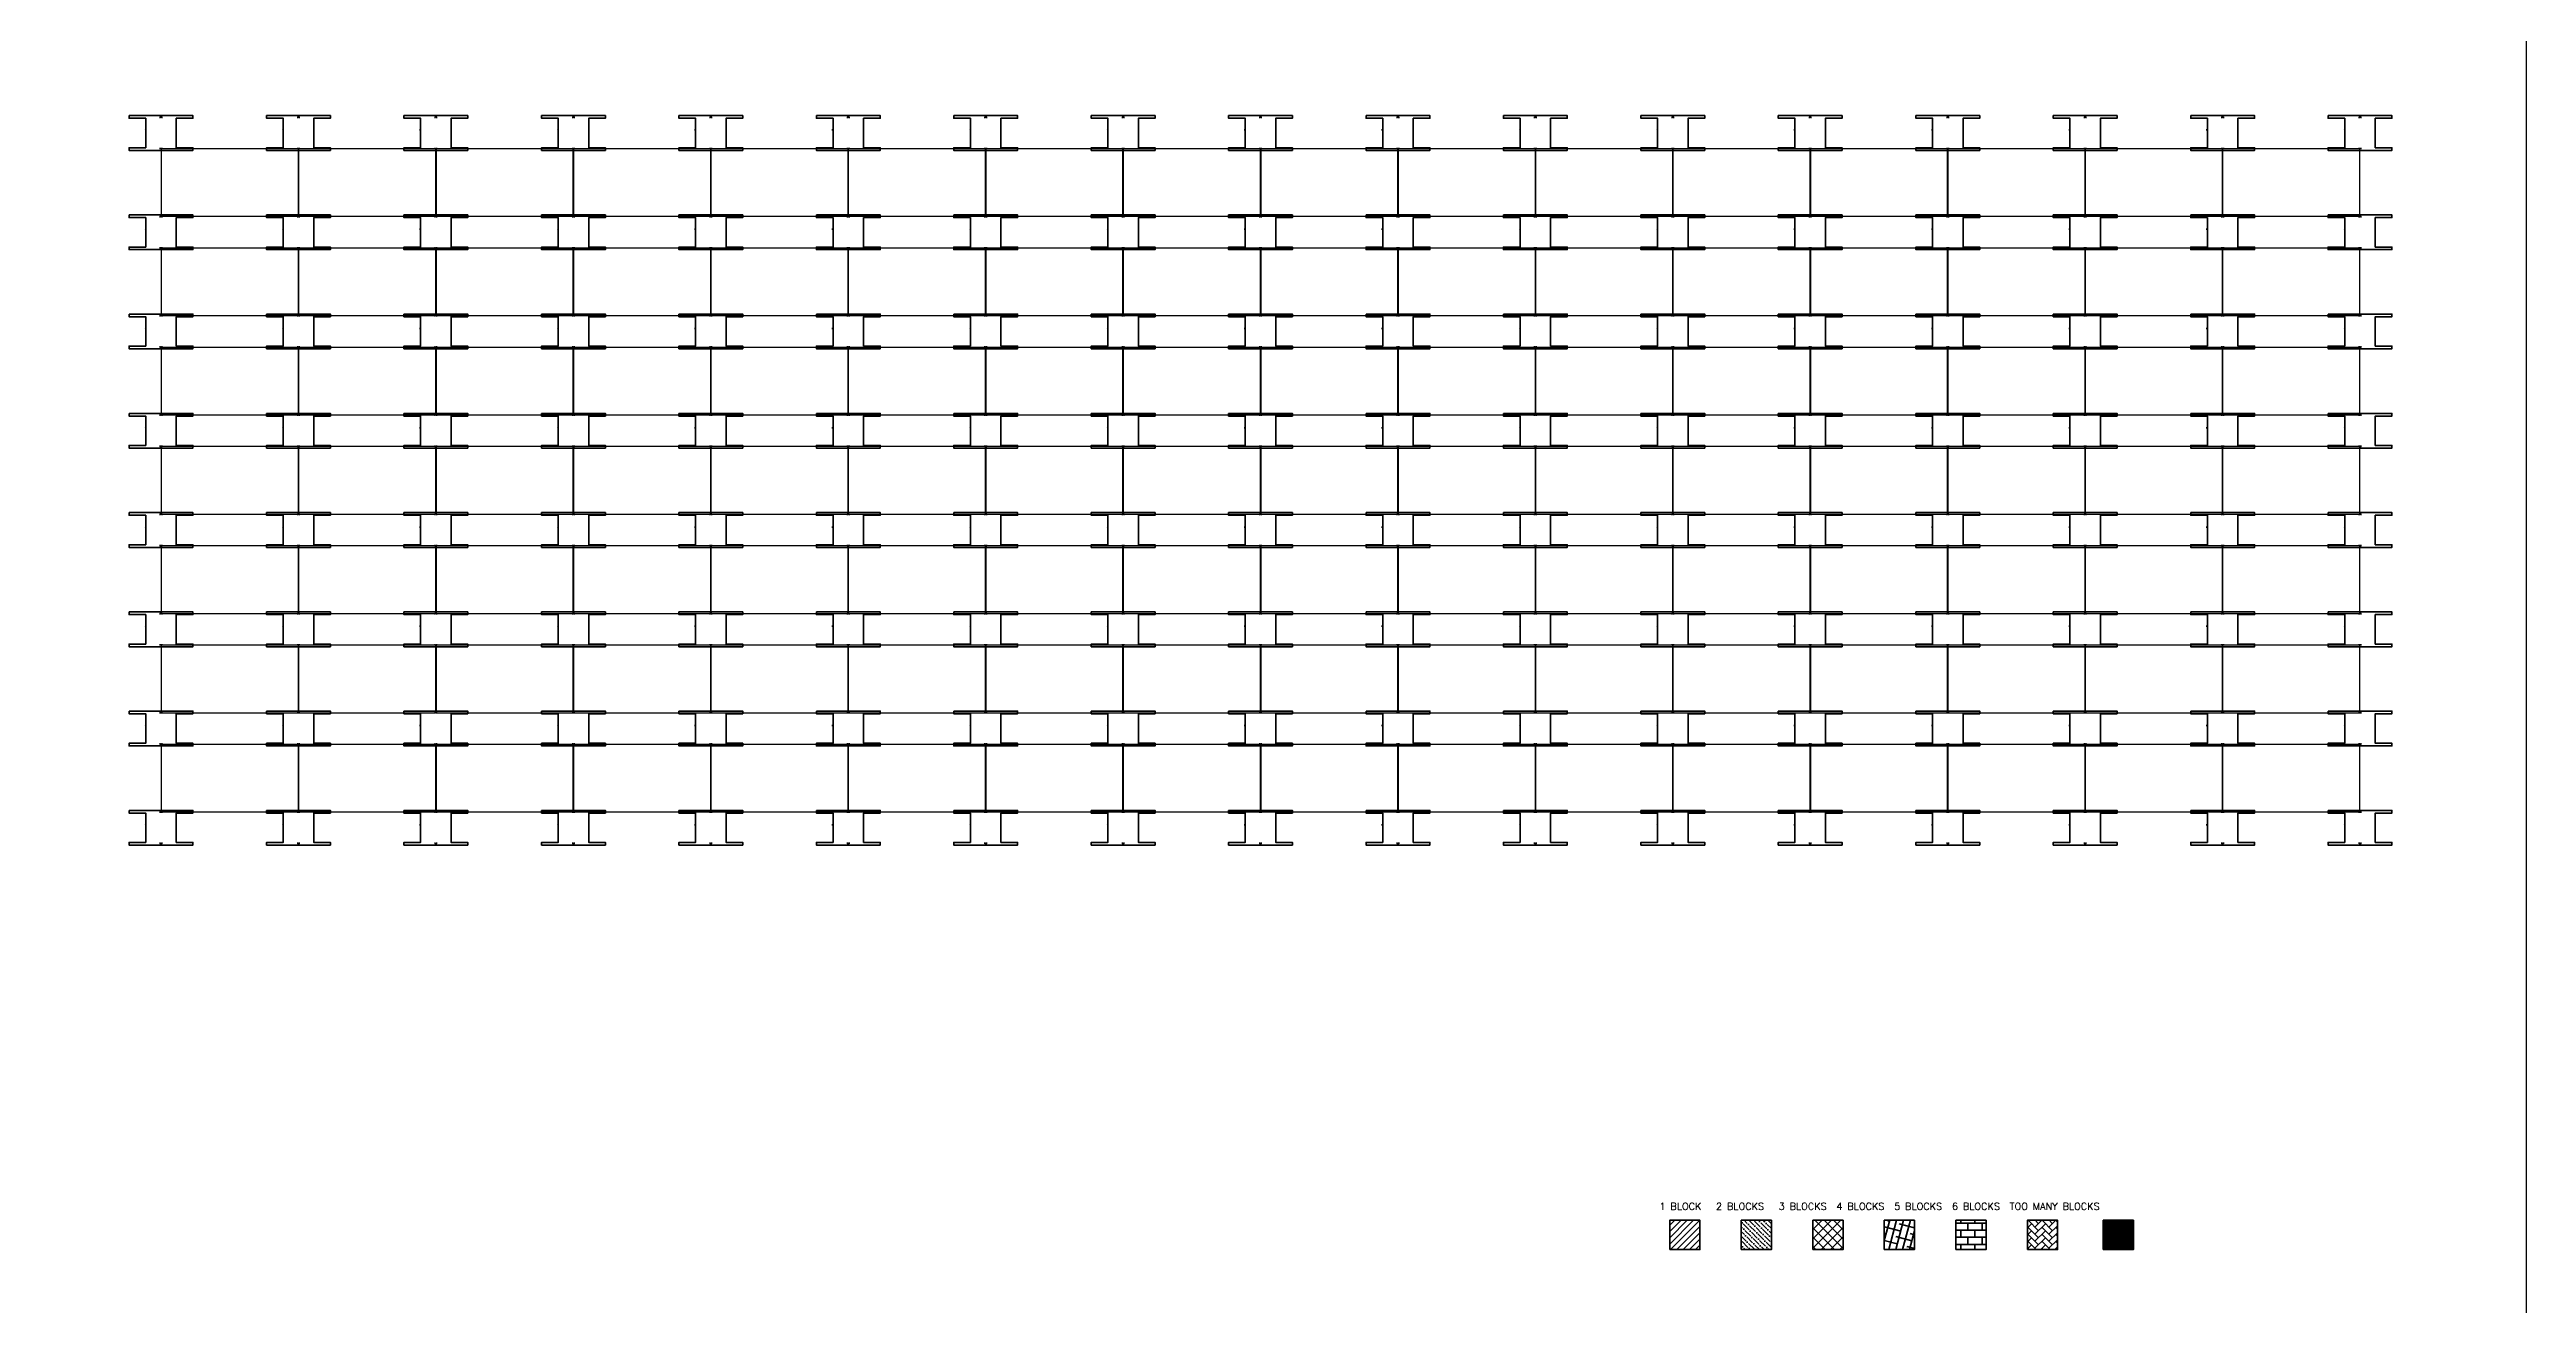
# Model space of a CAD drawing. Header units: inches. Extents: x 6468 to 10224, y 1832 to 4662.
# Drawn here: x 8827 to 10224, y 3247 to 3955 of the extents above; entities that cross this region are included whole.
import ezdxf

# ---------------------------------------------------------------- set-up
doc = ezdxf.new("R2010")
doc.units = ezdxf.units.IN
doc.header["$LTSCALE"] = 50
doc.header["$MEASUREMENT"] = 0
for name, color, linetype, lineweight in [('E-PANELS', 140, 'Continuous', 30), ('E2-ECOFEET', 254, 'Continuous', 35), ('E3-ECOFEET', 254, 'Continuous', 35), ('HATCH 1', 5, 'Continuous', 35), ('HATCH 2', 140, 'Continuous', 35), ('HATCH 3', 30, 'Continuous', 35), ('HATCH 4', 200, 'Continuous', 35), ('HATCH 5', 2, 'Continuous', 35), ('HATCH 6', 100, 'Continuous', 35), ('HATCH 7', 20, 'Continuous', 35)]:
    doc.layers.add(name, color=color, linetype=linetype, lineweight=lineweight)
doc.layers.add('EF3 TEXT', color=7, linetype='Continuous', plot=False)
doc.layers.add('IFI PERIMETER', color=221, linetype='FENCE', plot=False)
doc.layers.get('E2-ECOFEET').off()
doc.styles.add('mytext', font='romans.shx')
doc.styles.get("Standard").update_dxf_attribs({"font": 'arial.ttf'})
doc.linetypes.add('FENCE', pattern='A,0.5,-0.1,["X",Standard,S=0.1,R=0,X=-0.035,Y=-0.05],-0.1', length=0.7)

# ---------------------------------------------------------------- blocks, each defined once
blk = doc.blocks.new('EF3_HATCH_7')
at = {"layer": 'HATCH 7'}
h = blk.add_hatch(color=256, dxfattribs=at)
h.dxf.hatch_style = 1
h.paths.add_polyline_path([(-8.5, -8.25), (8.5, -8.25), (8.5, 8.25), (-8.5, 8.25)])
blk.add_lwpolyline([(-8.5, -8.25), (8.5, -8.25), (8.5, 8.25), (-8.5, 8.25)], close=True, dxfattribs=at)
blk = doc.blocks.new('EF3_HATCH_6')
at = {"layer": 'HATCH 6'}
h = blk.add_hatch(dxfattribs=at)
h.set_pattern_fill('AR-HBONE', color=256, scale=0.7)
h.set_pattern_definition([(45, (-119.168, -90.9187), (3e-16, 3.9598), [8.4, -2.8]), (135, (-117.188, -88.9388), (3e-16, 3.9598), [8.4, -2.8])])
h.paths.add_polyline_path([(-8.5, -8.25), (8.5, -8.25), (8.5, 8.25), (-8.5, 8.25)])
blk.add_lwpolyline([(-8.5, -8.25), (8.5, -8.25), (8.5, 8.25), (-8.5, 8.25)], close=True, dxfattribs=at)
blk = doc.blocks.new('EF3_HATCH_5')
at = {"layer": 'HATCH 5'}
h = blk.add_hatch(dxfattribs=at)
h.set_pattern_fill('AR-B816', color=256, scale=0.5)
h.set_pattern_definition([(0, (-119.168, -90.9187), (0, 4), []), (90, (-119.168, -90.9187), (-4, 4), [4, -4])])
h.paths.add_polyline_path([(-8.5, -8.25), (8.5, -8.25), (8.5, 8.25), (-8.5, 8.25)])
blk.add_lwpolyline([(-8.5, -8.25), (8.5, -8.25), (8.5, 8.25), (-8.5, 8.25)], close=True, dxfattribs=at)
blk = doc.blocks.new('*U11')
at = {"layer": 'HATCH 4'}
h = blk.add_hatch(dxfattribs=at)
h.set_pattern_fill('ANSI38', color=256, scale=30, angle=30)
h.set_pattern_definition([(75, (-119.168, -90.9187), (-3.62222, 0.97057), []), (165, (-119.168, -90.9187), (-8.215015, -1.68108), [9.375, -5.625])])
h.paths.add_polyline_path([(-8.5, -8.25), (8.5, -8.25), (8.5, 8.25), (-8.5, 8.25)])
blk.add_lwpolyline([(-8.5, -8.25), (8.5, -8.25), (8.5, 8.25), (-8.5, 8.25)], close=True, dxfattribs=at)
blk = doc.blocks.new('EF3_HATCH_3')
at = {"layer": 'HATCH 3'}
h = blk.add_hatch(dxfattribs=at)
h.set_pattern_fill('ANSI37', color=256, scale=30)
h.set_pattern_definition([(45, (-119.168, -90.9187), (-2.65165, 2.65165), []), (135, (-119.168, -90.9187), (-2.65165, -2.65165), [])])
h.paths.add_polyline_path([(-8.5, -8.25), (8.5, -8.25), (8.5, 8.25), (-8.5, 8.25)])
blk.add_lwpolyline([(-8.5, -8.25), (8.5, -8.25), (8.5, 8.25), (-8.5, 8.25)], close=True, dxfattribs=at)
blk = doc.blocks.new('*U10')
at = {"layer": 'HATCH 2'}
h = blk.add_hatch(dxfattribs=at)
h.set_pattern_fill('ANSI36', color=256, scale=15, angle=90)
h.set_pattern_definition([(135, (-119.168, -90.9187), (-3.64602, 0.994369), [4.6875, -0.9375, 0, -0.9375])])
h.paths.add_polyline_path([(-8.5, -8.25), (8.5, -8.25), (8.5, 8.25), (-8.5, 8.25)])
blk.add_lwpolyline([(-8.5, -8.25), (8.5, -8.25), (8.5, 8.25), (-8.5, 8.25)], close=True, dxfattribs=at)
blk = doc.blocks.new('*U9')
at = {"layer": 'HATCH 1'}
h = blk.add_hatch(dxfattribs=at)
h.set_pattern_fill('ANSI31', color=256, scale=20)
h.set_pattern_definition([(45, (-119.168, -90.9187), (-1.767767, 1.767767), [])])
h.paths.add_polyline_path([(-8.5, -8.25), (8.5, -8.25), (8.5, 8.25), (-8.5, 8.25)])
blk.add_lwpolyline([(-8.5, -8.25), (8.5, -8.25), (8.5, 8.25), (-8.5, 8.25)], close=True, dxfattribs=at)
blk = doc.blocks.new('ET 335W 10DEG')
at = {"layer": 'E-PANELS'}
blk.add_lwpolyline([(0, 0), (77.01, 0), (77.01, -38.48), (0, -38.48)], close=True, dxfattribs=at)
blk = doc.blocks.new('EF3')
at = {"layer": 'E3-ECOFEET', "color": 5}
for points in [[(0, 0), (0, -1.5), (9.4, -1.5), (9.4, -18.1), (0, -18.1), (0, -19.6), (36, -19.6), (36, -18.1), (26.6, -18.1), (26.6, -1.5), (36, -1.5), (36, 0), (0, 0)], [(8.8, -8.1), (8.9, -8.1)]]:
    blk.add_lwpolyline(points, dxfattribs=at)
at = {"layer": 'E3-ECOFEET'}
for points in [[(17.2, -1), (17.8, -1), (17.8, -0.5)], [(18.2, -0.5), (18.2, -1), (18.8, -1)], [(17.2, -18.5), (17.8, -18.5), (17.8, -19)], [(18.2, -19), (18.2, -18.5), (18.8, -18.5)]]:
    blk.add_lwpolyline(points, dxfattribs=at)

msp = doc.modelspace()

# ---------------------------------------------------------------- linework, layer by layer
at = {"layer": 'IFI PERIMETER'}
msp.add_lwpolyline([(10223.8, 4662.5), (6467.6, 4662.5), (6467.6, 1831.9), (10223.8, 1831.9)], close=True, dxfattribs=at)

# ---------------------------------------------------------------- block references
at = {"layer": 'E2-ECOFEET'}
for name, p in [('EF3', (8871.8, 3917.6)), ('EF3', (8949.3, 3917.6)), ('EF3', (9026.8, 3917.6)), ('EF3', (9104.4, 3917.6)), ('EF3', (9181.9, 3917.6)), ('EF3', (9259.4, 3917.6)), ('EF3', (9336.9, 3917.6)), ('EF3', (9414.4, 3917.6)), ('EF3', (9491.9, 3917.6)), ('EF3', (9569.4, 3917.6)), ('EF3', (9646.9, 3917.6)), ('EF3', (9724.4, 3917.6)), ('EF3', (9801.9, 3917.6)), ('EF3', (9879.5, 3917.6)), ('EF3', (9957, 3917.6)), ('EF3', (10034.5, 3917.6)), ('EF3', (10112, 3917.6)), ('ET 335W 10DEG', (8890.1, 3899.1)), ('ET 335W 10DEG', (8967.6, 3899.1)), ('ET 335W 10DEG', (9045.1, 3899.1)), ('ET 335W 10DEG', (9122.6, 3899.1)), ('ET 335W 10DEG', (9200.1, 3899.1)), ('ET 335W 10DEG', (9277.6, 3899.1)), ('ET 335W 10DEG', (9355.1, 3899.1)), ('ET 335W 10DEG', (9432.6, 3899.1)), ('ET 335W 10DEG', (9510.2, 3899.1)), ('ET 335W 10DEG', (9587.7, 3899.1)), ('ET 335W 10DEG', (9665.2, 3899.1)), ('ET 335W 10DEG', (9742.7, 3899.1)), ('ET 335W 10DEG', (9820.2, 3899.1)), ('ET 335W 10DEG', (9897.7, 3899.1)), ('ET 335W 10DEG', (9975.2, 3899.1)), ('ET 335W 10DEG', (10052.7, 3899.1)), ('EF3', (8871.8, 3861.6)), ('EF3', (8949.3, 3861.6)), ('EF3', (9026.8, 3861.6)), ('EF3', (9104.4, 3861.6)), ('EF3', (9181.9, 3861.6)), ('EF3', (9259.4, 3861.6)), ('EF3', (9336.9, 3861.6)), ('EF3', (9414.4, 3861.6)), ('EF3', (9491.9, 3861.6)), ('EF3', (9569.4, 3861.6)), ('EF3', (9646.9, 3861.6)), ('EF3', (9724.4, 3861.6)), ('EF3', (9801.9, 3861.6)), ('EF3', (9879.5, 3861.6)), ('EF3', (9957, 3861.6)), ('EF3', (10034.5, 3861.6)), ('EF3', (10112, 3861.6)), ('ET 335W 10DEG', (8890.1, 3843.1)), ('ET 335W 10DEG', (8967.6, 3843.1)), ('ET 335W 10DEG', (9045.1, 3843.1)), ('ET 335W 10DEG', (9122.6, 3843.1)), ('ET 335W 10DEG', (9200.1, 3843.1)), ('ET 335W 10DEG', (9277.6, 3843.1)), ('ET 335W 10DEG', (9355.1, 3843.1)), ('ET 335W 10DEG', (9432.6, 3843.1)), ('ET 335W 10DEG', (9510.2, 3843.1)), ('ET 335W 10DEG', (9587.7, 3843.1)), ('ET 335W 10DEG', (9665.2, 3843.1)), ('ET 335W 10DEG', (9742.7, 3843.1)), ('ET 335W 10DEG', (9820.2, 3843.1)), ('ET 335W 10DEG', (9897.7, 3843.1)), ('ET 335W 10DEG', (9975.2, 3843.1)), ('ET 335W 10DEG', (10052.7, 3843.1)), ('EF3', (8871.8, 3805.7)), ('EF3', (8949.3, 3805.7)), ('EF3', (9026.8, 3805.7)), ('EF3', (9104.4, 3805.7)), ('EF3', (9181.9, 3805.7)), ('EF3', (9259.4, 3805.7)), ('EF3', (9336.9, 3805.7)), ('EF3', (9414.4, 3805.7)), ('EF3', (9491.9, 3805.7)), ('EF3', (9569.4, 3805.7)), ('EF3', (9646.9, 3805.7)), ('EF3', (9724.4, 3805.7)), ('EF3', (9801.9, 3805.7)), ('EF3', (9879.5, 3805.7)), ('EF3', (9957, 3805.7)), ('EF3', (10034.5, 3805.7)), ('EF3', (10112, 3805.7)), ('ET 335W 10DEG', (8890.1, 3787.1)), ('ET 335W 10DEG', (8967.6, 3787.1)), ('ET 335W 10DEG', (9045.1, 3787.1)), ('ET 335W 10DEG', (9122.6, 3787.1)), ('ET 335W 10DEG', (9200.1, 3787.1)), ('ET 335W 10DEG', (9277.6, 3787.1)), ('ET 335W 10DEG', (9355.1, 3787.1)), ('ET 335W 10DEG', (9432.6, 3787.1)), ('ET 335W 10DEG', (9510.2, 3787.1)), ('ET 335W 10DEG', (9587.7, 3787.1)), ('ET 335W 10DEG', (9665.2, 3787.1)), ('ET 335W 10DEG', (9742.7, 3787.1)), ('ET 335W 10DEG', (9820.2, 3787.1)), ('ET 335W 10DEG', (9897.7, 3787.1)), ('ET 335W 10DEG', (9975.2, 3787.1)), ('ET 335W 10DEG', (10052.7, 3787.1)), ('EF3', (8871.8, 3749.7)), ('EF3', (8949.3, 3749.7)), ('EF3', (9026.8, 3749.7)), ('EF3', (9104.4, 3749.7)), ('EF3', (9181.9, 3749.7)), ('EF3', (9259.4, 3749.7)), ('EF3', (9336.9, 3749.7)), ('EF3', (9414.4, 3749.7)), ('EF3', (9491.9, 3749.7)), ('EF3', (9569.4, 3749.7)), ('EF3', (9646.9, 3749.7)), ('EF3', (9724.4, 3749.7)), ('EF3', (9801.9, 3749.7)), ('EF3', (9879.5, 3749.7)), ('EF3', (9957, 3749.7)), ('EF3', (10034.5, 3749.7)), ('EF3', (10112, 3749.7)), ('ET 335W 10DEG', (8890.1, 3731.2)), ('ET 335W 10DEG', (8967.6, 3731.2)), ('ET 335W 10DEG', (9045.1, 3731.2)), ('ET 335W 10DEG', (9122.6, 3731.2)), ('ET 335W 10DEG', (9200.1, 3731.2)), ('ET 335W 10DEG', (9277.6, 3731.2)), ('ET 335W 10DEG', (9355.1, 3731.2)), ('ET 335W 10DEG', (9432.6, 3731.2)), ('ET 335W 10DEG', (9510.2, 3731.2)), ('ET 335W 10DEG', (9587.7, 3731.2)), ('ET 335W 10DEG', (9665.2, 3731.2)), ('ET 335W 10DEG', (9742.7, 3731.2)), ('ET 335W 10DEG', (9820.2, 3731.2)), ('ET 335W 10DEG', (9897.7, 3731.2)), ('ET 335W 10DEG', (9975.2, 3731.2)), ('ET 335W 10DEG', (10052.7, 3731.2)), ('EF3', (8871.8, 3693.7)), ('EF3', (8949.3, 3693.7)), ('EF3', (9026.8, 3693.7)), ('EF3', (9104.4, 3693.7)), ('EF3', (9181.9, 3693.7)), ('EF3', (9259.4, 3693.7)), ('EF3', (9336.9, 3693.7)), ('EF3', (9414.4, 3693.7)), ('EF3', (9491.9, 3693.7)), ('EF3', (9569.4, 3693.7)), ('EF3', (9646.9, 3693.7)), ('EF3', (9724.4, 3693.7)), ('EF3', (9801.9, 3693.7)), ('EF3', (9879.5, 3693.7)), ('EF3', (9957, 3693.7)), ('EF3', (10034.5, 3693.7)), ('EF3', (10112, 3693.7)), ('ET 335W 10DEG', (8890.1, 3675.2)), ('ET 335W 10DEG', (8967.6, 3675.2)), ('ET 335W 10DEG', (9045.1, 3675.2)), ('ET 335W 10DEG', (9122.6, 3675.2)), ('ET 335W 10DEG', (9200.1, 3675.2)), ('ET 335W 10DEG', (9277.6, 3675.2)), ('ET 335W 10DEG', (9355.1, 3675.2)), ('ET 335W 10DEG', (9432.6, 3675.2)), ('ET 335W 10DEG', (9510.2, 3675.2)), ('ET 335W 10DEG', (9587.7, 3675.2)), ('ET 335W 10DEG', (9665.2, 3675.2)), ('ET 335W 10DEG', (9742.7, 3675.2)), ('ET 335W 10DEG', (9820.2, 3675.2)), ('ET 335W 10DEG', (9897.7, 3675.2)), ('ET 335W 10DEG', (9975.2, 3675.2)), ('ET 335W 10DEG', (10052.7, 3675.2)), ('EF3', (8871.8, 3637.7)), ('EF3', (8949.3, 3637.7)), ('EF3', (9026.8, 3637.7)), ('EF3', (9104.4, 3637.7)), ('EF3', (9181.9, 3637.7)), ('EF3', (9259.4, 3637.7)), ('EF3', (9336.9, 3637.7)), ('EF3', (9414.4, 3637.7)), ('EF3', (9491.9, 3637.7)), ('EF3', (9569.4, 3637.7)), ('EF3', (9646.9, 3637.7)), ('EF3', (9724.4, 3637.7)), ('EF3', (9801.9, 3637.7)), ('EF3', (9879.5, 3637.7)), ('EF3', (9957, 3637.7)), ('EF3', (10034.5, 3637.7)), ('EF3', (10112, 3637.7)), ('ET 335W 10DEG', (8890.1, 3619.2)), ('ET 335W 10DEG', (8967.6, 3619.2)), ('ET 335W 10DEG', (9045.1, 3619.2)), ('ET 335W 10DEG', (9122.6, 3619.2)), ('ET 335W 10DEG', (9200.1, 3619.2)), ('ET 335W 10DEG', (9277.6, 3619.2)), ('ET 335W 10DEG', (9355.1, 3619.2)), ('ET 335W 10DEG', (9432.6, 3619.2)), ('ET 335W 10DEG', (9510.2, 3619.2)), ('ET 335W 10DEG', (9587.7, 3619.2)), ('ET 335W 10DEG', (9665.2, 3619.2)), ('ET 335W 10DEG', (9742.7, 3619.2)), ('ET 335W 10DEG', (9820.2, 3619.2)), ('ET 335W 10DEG', (9897.7, 3619.2)), ('ET 335W 10DEG', (9975.2, 3619.2)), ('ET 335W 10DEG', (10052.7, 3619.2)), ('EF3', (8871.8, 3581.8)), ('EF3', (8949.3, 3581.8)), ('EF3', (9026.8, 3581.8)), ('EF3', (9104.4, 3581.8)), ('EF3', (9181.9, 3581.8)), ('EF3', (9259.4, 3581.8)), ('EF3', (9336.9, 3581.8)), ('EF3', (9414.4, 3581.8)), ('EF3', (9491.9, 3581.8)), ('EF3', (9569.4, 3581.8)), ('EF3', (9646.9, 3581.8)), ('EF3', (9724.4, 3581.8)), ('EF3', (9801.9, 3581.8)), ('EF3', (9879.5, 3581.8)), ('EF3', (9957, 3581.8)), ('EF3', (10034.5, 3581.8)), ('EF3', (10112, 3581.8)), ('ET 335W 10DEG', (8890.1, 3563.2)), ('ET 335W 10DEG', (8967.6, 3563.2)), ('ET 335W 10DEG', (9045.1, 3563.2)), ('ET 335W 10DEG', (9122.6, 3563.2)), ('ET 335W 10DEG', (9200.1, 3563.2)), ('ET 335W 10DEG', (9277.6, 3563.2)), ('ET 335W 10DEG', (9355.1, 3563.2)), ('ET 335W 10DEG', (9432.6, 3563.2)), ('ET 335W 10DEG', (9510.2, 3563.2)), ('ET 335W 10DEG', (9587.7, 3563.2)), ('ET 335W 10DEG', (9665.2, 3563.2)), ('ET 335W 10DEG', (9742.7, 3563.2)), ('ET 335W 10DEG', (9820.2, 3563.2)), ('ET 335W 10DEG', (9897.7, 3563.2)), ('ET 335W 10DEG', (9975.2, 3563.2)), ('ET 335W 10DEG', (10052.7, 3563.2)), ('EF3', (8871.8, 3525.8)), ('EF3', (8949.3, 3525.8)), ('EF3', (9026.8, 3525.8)), ('EF3', (9104.4, 3525.8)), ('EF3', (9181.9, 3525.8)), ('EF3', (9259.4, 3525.8)), ('EF3', (9336.9, 3525.8)), ('EF3', (9414.4, 3525.8)), ('EF3', (9491.9, 3525.8)), ('EF3', (9569.4, 3525.8)), ('EF3', (9646.9, 3525.8)), ('EF3', (9724.4, 3525.8)), ('EF3', (9801.9, 3525.8)), ('EF3', (9879.5, 3525.8)), ('EF3', (9957, 3525.8)), ('EF3', (10034.5, 3525.8)), ('EF3', (10112, 3525.8))]:
    msp.add_blockref(name, p, dxfattribs=at)
at = {"layer": 'HATCH 1'}
msp.add_blockref('*U9', (9749.2, 3286.4), dxfattribs=at)
at = {"layer": 'HATCH 2'}
msp.add_blockref('*U10', (9789.5, 3286.4), dxfattribs=at)
at = {"layer": 'HATCH 3'}
msp.add_blockref('EF3_HATCH_3', (9829.9, 3286.4), dxfattribs=at)
at = {"layer": 'HATCH 4'}
msp.add_blockref('*U11', (9870.2, 3286.4), dxfattribs=at)
at = {"layer": 'HATCH 5'}
msp.add_blockref('EF3_HATCH_5', (9910.6, 3286.4), dxfattribs=at)
at = {"layer": 'HATCH 6'}
msp.add_blockref('EF3_HATCH_6', (9950.9, 3286.4), dxfattribs=at)
at = {"layer": 'HATCH 7'}
msp.add_blockref('EF3_HATCH_7', (9993.7, 3286.4), dxfattribs=at)

# ---------------------------------------------------------------- texts
at = {"layer": 'EF3 TEXT', "insert": (9734.9, 3304.6), "char_height": 4, "attachment_point": 1, "style": 'mytext'}
msp.add_mtext_dynamic_manual_height_columns('1 BLOCK   2 BLOCKS   3 BLOCKS  4 BLOCKS  5 BLOCKS  6 BLOCKS  TOO MANY BLOCKS', width=339.17, gutter_width=450.2, heights=[0], dxfattribs=at)

doc.saveas('drawing.dxf')
